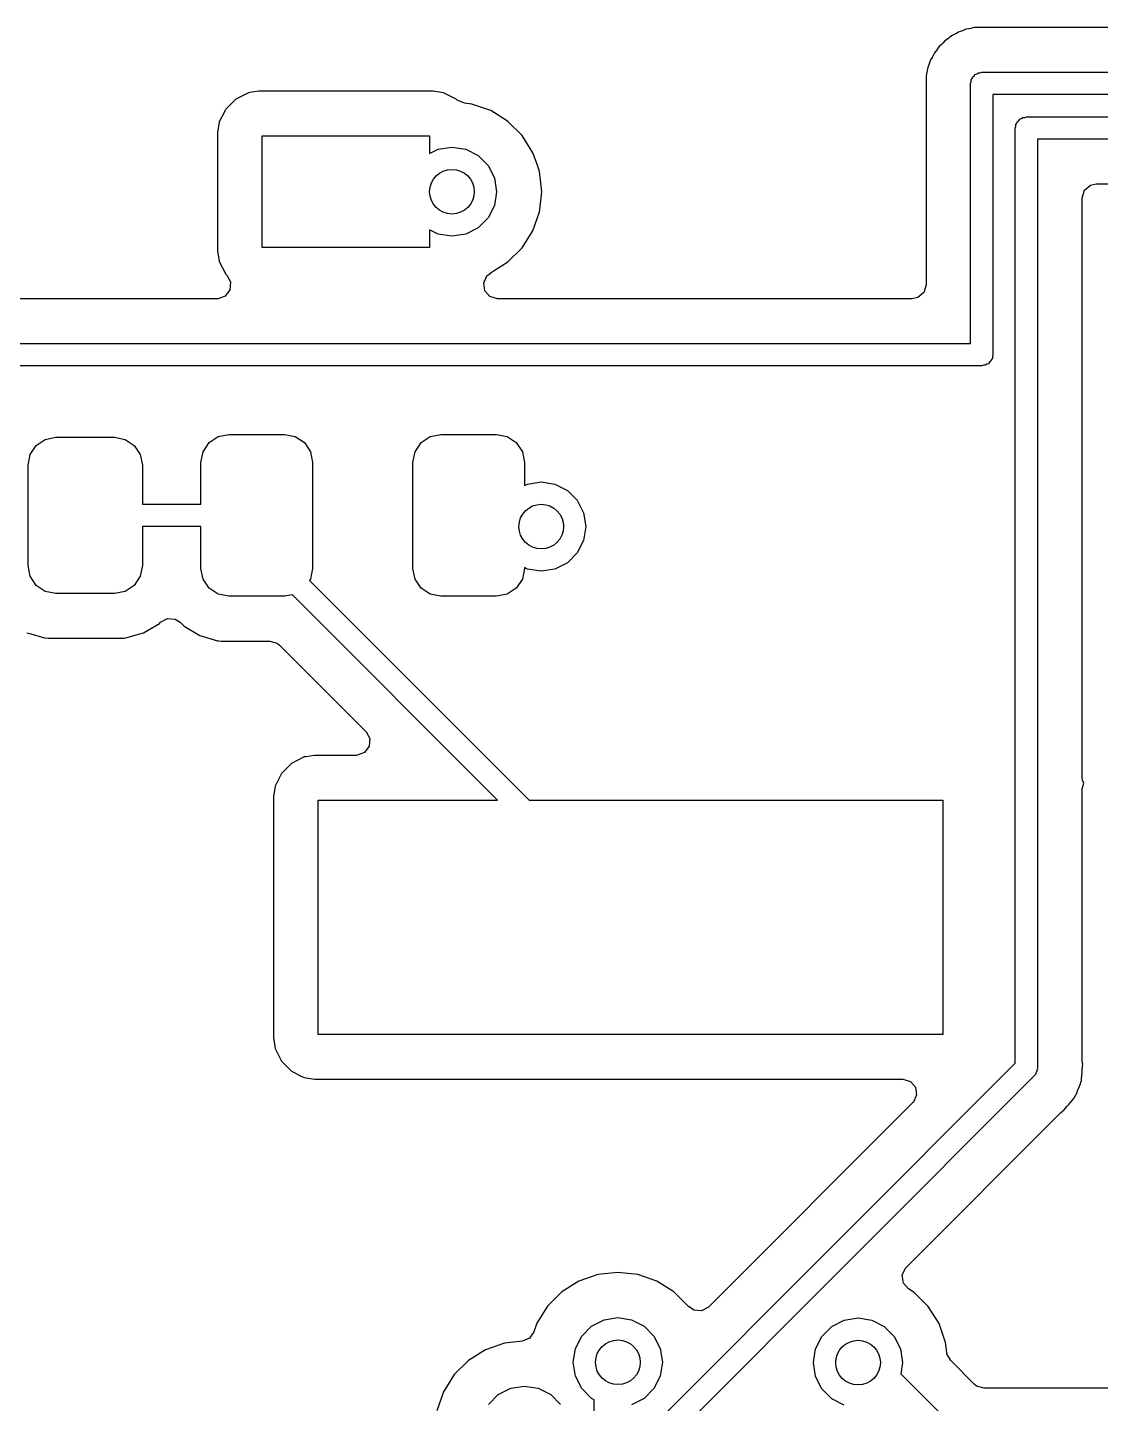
# Model space of a CAD drawing. Extents: x 0.71 to 7.56, y -5.16 to -0.79.
# Drawn here: x 4.61 to 4.9887, y -2.3802 to -1.8949 of the extents above; entities that cross this region are included whole.
import ezdxf

# ---------------------------------------------------------------- set-up
doc = ezdxf.new("R2010")
doc.units = 0
doc.header["$MEASUREMENT"] = 0
doc.layers.add('BLACK', color=7, linetype='CONTINUOUS')

msp = doc.modelspace()

# ---------------------------------------------------------------- linework, layer by layer
at = {"layer": 'BLACK', "linetype": 'CONTINUOUS'}
for p, q in [((4.93707, -1.89737), (4.93609, -1.89782)), ((4.93768, -1.89704), (4.93707, -1.89737)), ((4.93858, -1.89646), (4.93768, -1.89704)), ((4.93916, -1.89629), (4.93858, -1.89646)), ((4.93858, -1.89646), (4.93858, -1.89646)), ((4.93858, -1.89646), (4.93858, -1.89646)), ((4.93961, -1.89616), (4.93916, -1.89629)), ((4.94026, -1.89591), (4.93961, -1.89616)), ((4.94124, -1.89547), (4.94026, -1.89591)), ((4.94231, -1.89531), (4.94124, -1.89547)), ((4.94124, -1.89547), (4.94124, -1.89547)), ((4.94299, -1.89516), (4.94231, -1.89531)), ((4.94402, -1.89486), (4.94299, -1.89516)), ((4.94968, -1.89486), (4.94402, -1.89486)), ((4.94402, -1.89486), (4.94402, -1.89486)), ((4.94402, -1.89486), (4.94402, -1.89486)), ((5.60871, -1.89486), (4.94968, -1.89486)), ((4.93181, -1.90153), (4.93122, -1.90243)), ((4.93262, -1.90083), (4.93181, -1.90153)), ((4.93181, -1.90153), (4.93181, -1.90153)), ((4.93311, -1.90033), (4.93262, -1.90083)), ((4.93381, -1.89952), (4.93311, -1.90033)), ((4.93472, -1.89894), (4.93381, -1.89952)), ((4.93381, -1.89952), (4.93381, -1.89952)), ((4.93528, -1.89852), (4.93472, -1.89894)), ((4.93609, -1.89782), (4.93528, -1.89852)), ((4.93609, -1.89782), (4.93609, -1.89782)), ((4.92874, -1.9063), (4.92844, -1.90733)), ((4.92932, -1.90539), (4.92874, -1.9063)), ((4.92966, -1.90478), (4.92932, -1.90539)), ((4.9301, -1.9038), (4.92966, -1.90478)), ((4.93081, -1.90299), (4.9301, -1.9038)), ((4.9301, -1.9038), (4.9301, -1.9038)), ((4.93122, -1.90243), (4.93081, -1.90299)), ((4.92745, -1.9107), (4.92715, -1.91173)), ((4.92715, -1.91173), (4.92715, -1.91173)), ((4.92715, -1.91173), (4.92715, -1.98565)), ((4.9276, -1.91002), (4.92745, -1.9107)), ((4.92775, -1.90896), (4.9276, -1.91002)), ((4.9282, -1.90798), (4.92775, -1.90896)), ((4.92775, -1.90896), (4.92775, -1.90896)), ((4.92844, -1.90733), (4.9282, -1.90798)), ((4.94367, -1.91225), (4.94417, -1.91189)), ((4.94417, -1.91189), (4.94454, -1.91138)), ((4.94454, -1.91138), (4.94513, -1.91119)), ((4.94513, -1.91119), (4.94563, -1.91082)), ((4.94563, -1.91082), (4.94626, -1.91082)), ((4.94626, -1.91082), (4.94685, -1.91063)), ((4.94685, -1.91063), (5.61727, -1.91063)), ((4.94291, -1.91457), (4.94311, -1.91397)), ((4.94291, -2.0063), (4.94291, -1.91457)), ((4.94311, -1.91335), (4.94347, -1.91285)), ((4.94311, -1.91397), (4.94311, -1.91335)), ((4.94347, -1.91285), (4.94367, -1.91225)), ((4.68353, -1.92016), (4.68, -1.92369)), ((4.68798, -1.91789), (4.68353, -1.92016)), ((4.68353, -1.92016), (4.68353, -1.92016)), ((4.68353, -1.92016), (4.68353, -1.92016)), ((4.68849, -1.91781), (4.68798, -1.91789)), ((4.69167, -1.9173), (4.68849, -1.91781)), ((4.75321, -1.9173), (4.69167, -1.9173)), ((4.7569, -1.91789), (4.75321, -1.9173)), ((4.75783, -1.91836), (4.7569, -1.91789)), ((4.76135, -1.92016), (4.75783, -1.91836)), ((4.76136, -1.92016), (4.76135, -1.92016)), ((4.76135, -1.92016), (4.76135, -1.92016)), ((4.7617, -1.92047), (4.76136, -1.92016)), ((4.76424, -1.92154), (4.7617, -1.92047)), ((4.7669, -1.92184), (4.76424, -1.92154)), ((5.6189, -1.9185), (4.95079, -1.9185)), ((4.95079, -1.9185), (4.95079, -2.01024)), ((4.67975, -1.92418), (4.67773, -1.92814)), ((4.68, -1.92369), (4.67975, -1.92418)), ((4.68, -1.92369), (4.68, -1.92369)), ((4.68, -1.92369), (4.68, -1.92369)), ((4.7736, -1.92418), (4.7669, -1.92184)), ((4.77905, -1.9276), (4.7736, -1.92418)), ((4.96088, -1.92694), (4.96138, -1.92657)), ((4.96138, -1.92657), (4.96201, -1.92657)), ((4.96201, -1.92657), (4.9626, -1.92638)), ((4.9626, -1.92638), (5.49134, -1.92638)), ((4.67773, -1.92814), (4.67715, -1.93183)), ((4.77962, -1.92796), (4.77905, -1.9276)), ((4.78464, -1.93298), (4.77962, -1.92796)), ((4.95866, -1.93031), (4.95885, -1.92972)), ((4.95866, -2.26018), (4.95866, -1.93031)), ((4.95885, -1.9291), (4.95922, -1.92859)), ((4.95885, -1.92972), (4.95885, -1.9291)), ((4.95922, -1.92859), (4.95941, -1.928)), ((4.95941, -1.928), (4.95992, -1.92763)), ((4.95992, -1.92763), (4.96028, -1.92713)), ((4.96028, -1.92713), (4.96088, -1.92694)), ((4.67715, -1.93183), (4.67715, -1.97368)), ((4.69291, -1.97244), (4.69291, -1.93307)), ((4.69291, -1.93307), (4.75197, -1.93307)), ((4.75197, -1.93307), (4.75197, -1.93931)), ((4.78842, -1.939), (4.78464, -1.93298)), ((5.48425, -1.93425), (4.96654, -1.93425)), ((4.96654, -1.93425), (4.96654, -2.26181)), ((4.75197, -1.93931), (4.75498, -1.93778)), ((4.75498, -1.93778), (4.75984, -1.93701)), ((4.75984, -1.93701), (4.76471, -1.93778)), ((4.76471, -1.93778), (4.7691, -1.94002)), ((4.7691, -1.94002), (4.77258, -1.9435)), ((4.78964, -1.9425), (4.78842, -1.939)), ((4.77258, -1.9435), (4.77482, -1.94789)), ((4.79076, -1.9457), (4.78964, -1.9425)), ((4.79156, -1.95276), (4.79076, -1.9457)), ((4.79076, -1.9457), (4.79076, -1.9457)), ((4.77482, -1.94789), (4.77559, -1.95276)), ((4.98308, -1.95226), (4.98516, -1.95046)), ((4.98516, -1.95046), (4.98719, -1.95002)), ((4.98719, -1.95002), (5.4636, -1.95002)), ((4.77559, -1.95276), (4.77482, -1.95762)), ((4.79085, -1.95903), (4.79156, -1.95276)), ((4.79156, -1.95276), (4.79156, -1.95276)), ((4.9823, -1.9549), (4.98308, -1.95226)), ((4.9823, -2.15943), (4.9823, -1.9549)), ((4.77482, -1.95762), (4.77258, -1.96201)), ((4.78842, -1.96652), (4.79076, -1.95981)), ((4.79076, -1.95981), (4.79085, -1.95903)), ((4.77258, -1.96201), (4.7691, -1.9655)), ((4.75498, -1.96773), (4.75197, -1.9662)), ((4.75197, -1.9662), (4.75197, -1.97244)), ((4.75984, -1.9685), (4.75498, -1.96773)), ((4.76471, -1.96773), (4.75984, -1.9685)), ((4.7691, -1.9655), (4.76471, -1.96773)), ((4.78464, -1.97253), (4.78842, -1.96652)), ((4.67715, -1.97368), (4.67748, -1.97581)), ((4.75197, -1.97244), (4.69291, -1.97244)), ((4.77962, -1.97755), (4.78464, -1.97253)), ((4.67748, -1.97581), (4.67773, -1.97737)), ((4.67773, -1.97737), (4.68, -1.98182)), ((4.77515, -1.98036), (4.77962, -1.97755)), ((4.68, -1.98182), (4.68, -1.98182)), ((4.68, -1.98182), (4.68, -1.98182)), ((4.68, -1.98182), (4.68037, -1.9822)), ((4.68037, -1.9822), (4.68169, -1.98461)), ((4.68169, -1.98461), (4.68149, -1.98736)), ((4.77105, -1.98495), (4.7722, -1.98245)), ((4.7722, -1.98245), (4.7734, -1.98153)), ((4.77337, -1.98148), (4.77515, -1.98036)), ((4.7734, -1.98153), (4.77337, -1.98148)), ((4.67984, -1.98956), (4.67727, -1.99052)), ((4.68149, -1.98736), (4.67984, -1.98956)), ((4.77144, -1.98768), (4.77105, -1.98495)), ((4.77325, -1.98976), (4.77144, -1.98768)), ((4.92637, -1.98829), (4.92429, -1.99009)), ((4.92715, -1.98565), (4.92637, -1.98829)), ((4.67692, -1.99053), (4.59719, -1.99053)), ((4.67727, -1.99052), (4.67692, -1.99053)), ((4.77589, -1.99053), (4.77325, -1.98976)), ((4.92226, -1.99053), (4.77589, -1.99053)), ((4.92429, -1.99009), (4.92226, -1.99053)), ((4.58864, -2.0063), (4.94291, -2.0063)), ((4.94744, -2.01398), (4.94685, -2.01417)), ((4.94807, -2.01398), (4.94744, -2.01398)), ((4.94857, -2.01361), (4.94807, -2.01398)), ((4.94916, -2.01342), (4.94857, -2.01361)), ((4.94953, -2.01292), (4.94916, -2.01342)), ((4.95004, -2.01255), (4.94953, -2.01292)), ((4.95023, -2.01196), (4.95004, -2.01255)), ((4.95059, -2.01145), (4.95023, -2.01196)), ((4.95079, -2.01024), (4.95059, -2.01083)), ((4.95059, -2.01083), (4.95059, -2.01145)), ((4.94685, -2.01417), (4.58701, -2.01417)), ((4.61099, -2.04545), (4.61312, -2.04225)), ((4.61312, -2.04225), (4.61631, -2.04012)), ((4.61631, -2.04012), (4.62008, -2.03937)), ((4.62008, -2.03937), (4.64075, -2.03937)), ((4.64075, -2.03937), (4.64451, -2.04012)), ((4.64451, -2.04012), (4.64771, -2.04225)), ((4.64771, -2.04225), (4.64984, -2.04545)), ((4.67201, -2.04446), (4.67414, -2.04127)), ((4.67414, -2.04127), (4.67734, -2.03914)), ((4.67734, -2.03914), (4.6811, -2.03839)), ((4.6811, -2.03839), (4.70079, -2.03839)), ((4.70079, -2.03839), (4.70455, -2.03914)), ((4.70455, -2.03914), (4.70775, -2.04127)), ((4.70775, -2.04127), (4.70988, -2.04446)), ((4.74681, -2.04446), (4.74895, -2.04127)), ((4.74895, -2.04127), (4.75214, -2.03914)), ((4.75214, -2.03914), (4.75591, -2.03839)), ((4.75591, -2.03839), (4.77559, -2.03839)), ((4.77559, -2.03839), (4.77936, -2.03914)), ((4.77936, -2.03914), (4.78255, -2.04127)), ((4.78255, -2.04127), (4.78468, -2.04446)), ((4.61024, -2.04921), (4.61099, -2.04545)), ((4.64984, -2.04545), (4.65059, -2.04921)), ((4.67126, -2.04823), (4.67201, -2.04446)), ((4.70988, -2.04446), (4.71063, -2.04823)), ((4.74606, -2.04823), (4.74681, -2.04446)), ((4.78468, -2.04446), (4.78543, -2.04823)), ((4.61024, -2.08465), (4.61024, -2.04921)), ((4.65059, -2.04921), (4.65059, -2.06299)), ((4.67126, -2.06299), (4.67126, -2.04823)), ((4.71063, -2.04823), (4.71063, -2.08563)), ((4.74606, -2.08563), (4.74606, -2.04823)), ((4.78543, -2.04823), (4.78543, -2.05642)), ((4.78543, -2.05642), (4.78647, -2.05589)), ((4.78647, -2.05589), (4.79134, -2.05512)), ((4.79134, -2.05512), (4.7962, -2.05589)), ((4.7962, -2.05589), (4.8006, -2.05813)), ((4.8006, -2.05813), (4.80408, -2.06161)), ((4.80408, -2.06161), (4.80632, -2.066)), ((4.65059, -2.06299), (4.67126, -2.06299)), ((4.80632, -2.066), (4.80709, -2.07087)), ((4.67126, -2.07087), (4.65059, -2.07087)), ((4.65059, -2.07087), (4.65059, -2.08465)), ((4.67126, -2.08563), (4.67126, -2.07087)), ((4.80709, -2.07087), (4.80632, -2.07573)), ((4.80632, -2.07573), (4.80408, -2.08012)), ((4.80408, -2.08012), (4.8006, -2.08361)), ((4.61099, -2.08841), (4.61024, -2.08465)), ((4.65059, -2.08465), (4.64984, -2.08841)), ((4.67201, -2.0894), (4.67126, -2.08563)), ((4.71063, -2.08563), (4.70988, -2.0894)), ((4.74681, -2.0894), (4.74606, -2.08563)), ((4.78543, -2.08563), (4.78468, -2.0894)), ((4.78647, -2.08584), (4.78543, -2.08531)), ((4.78543, -2.08531), (4.78543, -2.08563)), ((4.79134, -2.08661), (4.78647, -2.08584)), ((4.7962, -2.08584), (4.79134, -2.08661)), ((4.8006, -2.08361), (4.7962, -2.08584)), ((4.61312, -2.09161), (4.61099, -2.08841)), ((4.61631, -2.09374), (4.61312, -2.09161)), ((4.64771, -2.09161), (4.64451, -2.09374)), ((4.64984, -2.08841), (4.64771, -2.09161)), ((4.67414, -2.09259), (4.67201, -2.0894)), ((4.70988, -2.0894), (4.70958, -2.08984)), ((4.70958, -2.08984), (4.78706, -2.16732)), ((4.74895, -2.09259), (4.74681, -2.0894)), ((4.78468, -2.0894), (4.78255, -2.09259)), ((4.62008, -2.09449), (4.61631, -2.09374)), ((4.64075, -2.09449), (4.62008, -2.09449)), ((4.64451, -2.09374), (4.64075, -2.09449)), ((4.67734, -2.09472), (4.67414, -2.09259)), ((4.6811, -2.09547), (4.67734, -2.09472)), ((4.70079, -2.09547), (4.6811, -2.09547)), ((4.70353, -2.09493), (4.70079, -2.09547)), ((4.77593, -2.16732), (4.70353, -2.09493)), ((4.75214, -2.09472), (4.74895, -2.09259)), ((4.75591, -2.09547), (4.75214, -2.09472)), ((4.77559, -2.09547), (4.75591, -2.09547)), ((4.77936, -2.09472), (4.77559, -2.09547)), ((4.78255, -2.09259), (4.77936, -2.09472)), ((4.651, -2.10834), (4.65657, -2.10504)), ((4.65657, -2.10504), (4.65698, -2.10463)), ((4.65698, -2.10463), (4.6594, -2.10331)), ((4.6594, -2.10331), (4.66214, -2.10351)), ((4.66214, -2.10351), (4.66389, -2.10463)), ((4.66389, -2.10463), (4.66528, -2.10603)), ((4.66528, -2.10603), (4.66528, -2.10603)), ((4.66528, -2.10603), (4.66528, -2.10603)), ((4.66528, -2.10603), (4.67085, -2.10932)), ((4.60983, -2.10834), (4.61117, -2.10873)), ((4.61117, -2.10873), (4.61604, -2.11014)), ((4.61604, -2.11014), (4.61604, -2.11014)), ((4.61604, -2.11014), (4.61604, -2.11014)), ((4.61604, -2.11014), (4.61621, -2.11016)), ((4.61621, -2.11016), (4.61749, -2.11026)), ((4.61749, -2.11026), (4.61749, -2.11026)), ((4.61749, -2.11026), (4.64333, -2.11026)), ((4.64333, -2.11026), (4.64406, -2.1102)), ((4.64406, -2.1102), (4.64479, -2.11014)), ((4.64479, -2.11014), (4.64761, -2.10932)), ((4.64479, -2.11014), (4.64479, -2.11014)), ((4.64479, -2.11014), (4.64479, -2.11014)), ((4.64761, -2.10932), (4.651, -2.10834)), ((4.67085, -2.10932), (4.67085, -2.10932)), ((4.67085, -2.10932), (4.67706, -2.11113)), ((4.67706, -2.11113), (4.67706, -2.11113)), ((4.67706, -2.11113), (4.67706, -2.11113)), ((4.67706, -2.11113), (4.67755, -2.11116)), ((4.67755, -2.11116), (4.67852, -2.11124)), ((4.67852, -2.11124), (4.67852, -2.11124)), ((4.67852, -2.11124), (4.69552, -2.11124)), ((4.69552, -2.11124), (4.69816, -2.11202)), ((4.69816, -2.11202), (4.69898, -2.11267)), ((4.69898, -2.11267), (4.72953, -2.14322)), ((4.72953, -2.14322), (4.73085, -2.14564)), ((4.73065, -2.14838), (4.729, -2.15058)), ((4.73085, -2.14564), (4.73065, -2.14838)), ((4.70321, -2.15441), (4.69968, -2.15794)), ((4.70767, -2.15214), (4.70321, -2.15441)), ((4.70321, -2.15441), (4.70321, -2.15441)), ((4.70321, -2.15441), (4.70321, -2.15441)), ((4.7083, -2.15204), (4.70767, -2.15214)), ((4.71136, -2.15156), (4.7083, -2.15204)), ((4.72608, -2.15156), (4.71136, -2.15156)), ((4.72642, -2.15154), (4.72608, -2.15156)), ((4.729, -2.15058), (4.72642, -2.15154)), ((4.69919, -2.15891), (4.69742, -2.16239)), ((4.69968, -2.15794), (4.69919, -2.15891)), ((4.69968, -2.15794), (4.69968, -2.15794)), ((4.69968, -2.15794), (4.69968, -2.15794)), ((4.98239, -2.16037), (4.9823, -2.15943)), ((4.69742, -2.16239), (4.69683, -2.16608)), ((4.9823, -2.1634), (4.98291, -2.16135)), ((4.9823, -2.25917), (4.9823, -2.1634)), ((4.98291, -2.16135), (4.98239, -2.16037)), ((4.69683, -2.16608), (4.69683, -2.25124)), ((4.7126, -2.25), (4.7126, -2.16732)), ((4.7126, -2.16732), (4.77593, -2.16732)), ((4.78706, -2.16732), (4.93307, -2.16732)), ((4.93307, -2.16732), (4.93307, -2.25)), ((4.69683, -2.25124), (4.69717, -2.25341)), ((4.93307, -2.25), (4.7126, -2.25)), ((4.69717, -2.25341), (4.69742, -2.25493)), ((4.69742, -2.25493), (4.69968, -2.25938)), ((4.69968, -2.25938), (4.69968, -2.25938)), ((4.69968, -2.25938), (4.69968, -2.25938)), ((4.69968, -2.25938), (4.70321, -2.26292)), ((4.83198, -2.38686), (4.95866, -2.26018)), ((4.98241, -2.2602), (4.9823, -2.25917)), ((4.98231, -2.26243), (4.98246, -2.26039)), ((4.98246, -2.26039), (4.98241, -2.2602)), ((4.70321, -2.26292), (4.70321, -2.26292)), ((4.70321, -2.26292), (4.70321, -2.26292)), ((4.70321, -2.26292), (4.70687, -2.26478)), ((4.70687, -2.26478), (4.70767, -2.26518)), ((4.70767, -2.26518), (4.71136, -2.26577)), ((4.71136, -2.26577), (4.71136, -2.26577)), ((4.71136, -2.26577), (4.91899, -2.26577)), ((4.96538, -2.26459), (4.8376, -2.39238)), ((4.91899, -2.26577), (4.92163, -2.26654)), ((4.96553, -2.26431), (4.96538, -2.26459)), ((4.96578, -2.26413), (4.96553, -2.26431)), ((4.96607, -2.26325), (4.96578, -2.26413)), ((4.96649, -2.26243), (4.96607, -2.26325)), ((4.96654, -2.26181), (4.96644, -2.26211)), ((4.96644, -2.26211), (4.96649, -2.26243)), ((4.98173, -2.26723), (4.98198, -2.26622)), ((4.98198, -2.26622), (4.98205, -2.26604)), ((4.98205, -2.26604), (4.9822, -2.26401)), ((4.9822, -2.26401), (4.98222, -2.26383)), ((4.98222, -2.26383), (4.9823, -2.26326)), ((4.9823, -2.2626), (4.98231, -2.26243)), ((4.9823, -2.26322), (4.9823, -2.2626)), ((4.9823, -2.26326), (4.9823, -2.26322)), ((4.92163, -2.26654), (4.92343, -2.26862)), ((4.92343, -2.26862), (4.92382, -2.27134)), ((4.98011, -2.27124), (4.98058, -2.27)), ((4.98058, -2.27), (4.98078, -2.26944)), ((4.98078, -2.26944), (4.98085, -2.26928)), ((4.98085, -2.26928), (4.98095, -2.26906)), ((4.98095, -2.26906), (4.9817, -2.26742)), ((4.9817, -2.26742), (4.98173, -2.26723)), ((4.92244, -2.2741), (4.85038, -2.34617)), ((4.92268, -2.27385), (4.92244, -2.2741)), ((4.92382, -2.27134), (4.92268, -2.27385)), ((4.97591, -2.27654), (4.97697, -2.27531)), ((4.97697, -2.27531), (4.97709, -2.27519)), ((4.97709, -2.27519), (4.97753, -2.27475)), ((4.97753, -2.27475), (4.9779, -2.27425)), ((4.9779, -2.27425), (4.97801, -2.27412)), ((4.97801, -2.27412), (4.97802, -2.2741)), ((4.97802, -2.2741), (4.97935, -2.27257)), ((4.97935, -2.27257), (4.97942, -2.2724)), ((4.97942, -2.2724), (4.97996, -2.2715)), ((4.97996, -2.2715), (4.98007, -2.27135)), ((4.98007, -2.27135), (4.98011, -2.27124)), ((4.92013, -2.33215), (4.97466, -2.27761)), ((4.97466, -2.27761), (4.97548, -2.27696)), ((4.97548, -2.27696), (4.97563, -2.27686)), ((4.97563, -2.27686), (4.97573, -2.27674)), ((4.97573, -2.27674), (4.97591, -2.27654)), ((4.8184, -2.33392), (4.81134, -2.33472)), ((4.82545, -2.33472), (4.8184, -2.33392)), ((4.8184, -2.33392), (4.8184, -2.33392)), ((4.91874, -2.33496), (4.91986, -2.33244)), ((4.91986, -2.33244), (4.92013, -2.33215)), ((4.80463, -2.33707), (4.79862, -2.34084)), ((4.81134, -2.33472), (4.80463, -2.33707)), ((4.81134, -2.33472), (4.81134, -2.33472)), ((4.83216, -2.33707), (4.82545, -2.33472)), ((4.82545, -2.33472), (4.82545, -2.33472)), ((4.83817, -2.34084), (4.83216, -2.33707)), ((4.91916, -2.33768), (4.91874, -2.33496)), ((4.92098, -2.33974), (4.91916, -2.33768)), ((4.79862, -2.34084), (4.7936, -2.34587)), ((4.84339, -2.34606), (4.83817, -2.34084)), ((4.92294, -2.34096), (4.92098, -2.33974)), ((4.92294, -2.34097), (4.92294, -2.34096)), ((4.92796, -2.34599), (4.92294, -2.34097)), ((4.7936, -2.34587), (4.78982, -2.35188)), ((4.84344, -2.346), (4.84339, -2.34606)), ((4.84522, -2.34729), (4.84344, -2.346)), ((4.84796, -2.34749), (4.84522, -2.34729)), ((4.85038, -2.34617), (4.84796, -2.34749)), ((4.93174, -2.352), (4.92796, -2.34599)), ((4.78982, -2.35188), (4.78877, -2.35489)), ((4.78982, -2.35188), (4.78982, -2.35188)), ((4.80566, -2.35638), (4.80914, -2.3529)), ((4.80914, -2.3529), (4.81353, -2.35066)), ((4.81353, -2.35066), (4.8184, -2.34989)), ((4.8184, -2.34989), (4.82326, -2.35066)), ((4.82326, -2.35066), (4.82765, -2.3529)), ((4.82765, -2.3529), (4.83114, -2.35638)), ((4.89042, -2.3565), (4.89391, -2.35302)), ((4.89391, -2.35302), (4.8983, -2.35078)), ((4.8983, -2.35078), (4.90316, -2.35001)), ((4.90316, -2.35001), (4.90803, -2.35078)), ((4.90803, -2.35078), (4.91242, -2.35302)), ((4.91242, -2.35302), (4.9159, -2.3565)), ((4.93408, -2.3587), (4.93174, -2.352)), ((4.78471, -2.35813), (4.77838, -2.35884)), ((4.78716, -2.35713), (4.78471, -2.35813)), ((4.78877, -2.35489), (4.78716, -2.35713)), ((4.80342, -2.36077), (4.80566, -2.35638)), ((4.83114, -2.35638), (4.83337, -2.36077)), ((4.88819, -2.36089), (4.89042, -2.3565)), ((4.9159, -2.3565), (4.91814, -2.36089)), ((4.77167, -2.36119), (4.76566, -2.36497)), ((4.77838, -2.35884), (4.77167, -2.36119)), ((4.77838, -2.35884), (4.77838, -2.35884)), ((4.80265, -2.36564), (4.80342, -2.36077)), ((4.83337, -2.36077), (4.83414, -2.36564)), ((4.88741, -2.36576), (4.88819, -2.36089)), ((4.91814, -2.36089), (4.91891, -2.36576)), ((4.93447, -2.36213), (4.93408, -2.3587)), ((4.93455, -2.36262), (4.93447, -2.36213)), ((4.93587, -2.36503), (4.93455, -2.36262)), ((4.76566, -2.36497), (4.76064, -2.36999)), ((4.80342, -2.37051), (4.80265, -2.36564)), ((4.83414, -2.36564), (4.83337, -2.37051)), ((4.88819, -2.37063), (4.88741, -2.36576)), ((4.91891, -2.36576), (4.91828, -2.36974)), ((4.94419, -2.37335), (4.93587, -2.36503)), ((4.76064, -2.36999), (4.75686, -2.376)), ((4.80566, -2.3749), (4.80342, -2.37051)), ((4.83337, -2.37051), (4.83114, -2.3749)), ((4.89042, -2.37502), (4.88819, -2.37063)), ((4.91828, -2.36974), (4.93909, -2.39055)), ((4.75686, -2.376), (4.75451, -2.38271)), ((4.77269, -2.38051), (4.77618, -2.37702)), ((4.77618, -2.37702), (4.78057, -2.37479)), ((4.78057, -2.37479), (4.78543, -2.37402)), ((4.78543, -2.37402), (4.7903, -2.37479)), ((4.7903, -2.37479), (4.79469, -2.37702)), ((4.79469, -2.37702), (4.79817, -2.38051)), ((4.80914, -2.37838), (4.80566, -2.3749)), ((4.83114, -2.3749), (4.82765, -2.37838)), ((4.89391, -2.3785), (4.89042, -2.37502)), ((4.945, -2.37401), (4.94419, -2.37335)), ((4.94764, -2.37478), (4.945, -2.37401)), ((5.32921, -2.37478), (4.94764, -2.37478)), ((4.81004, -2.37884), (4.80914, -2.37838)), ((4.81004, -3.29921), (4.81004, -2.37884)), ((4.82765, -2.37838), (4.82326, -2.38062)), ((4.8983, -2.38074), (4.89391, -2.3785))]:
    msp.add_line(p, q, dxfattribs=at)
at = {"layer": 'BLACK'}
for centre in [(4.75984, -1.95276), (4.79134, -2.07087), (4.8184, -2.36564), (4.90316, -2.36576)]:
    msp.add_circle(centre, 0.007874, dxfattribs=at)

doc.saveas('drawing.dxf')
